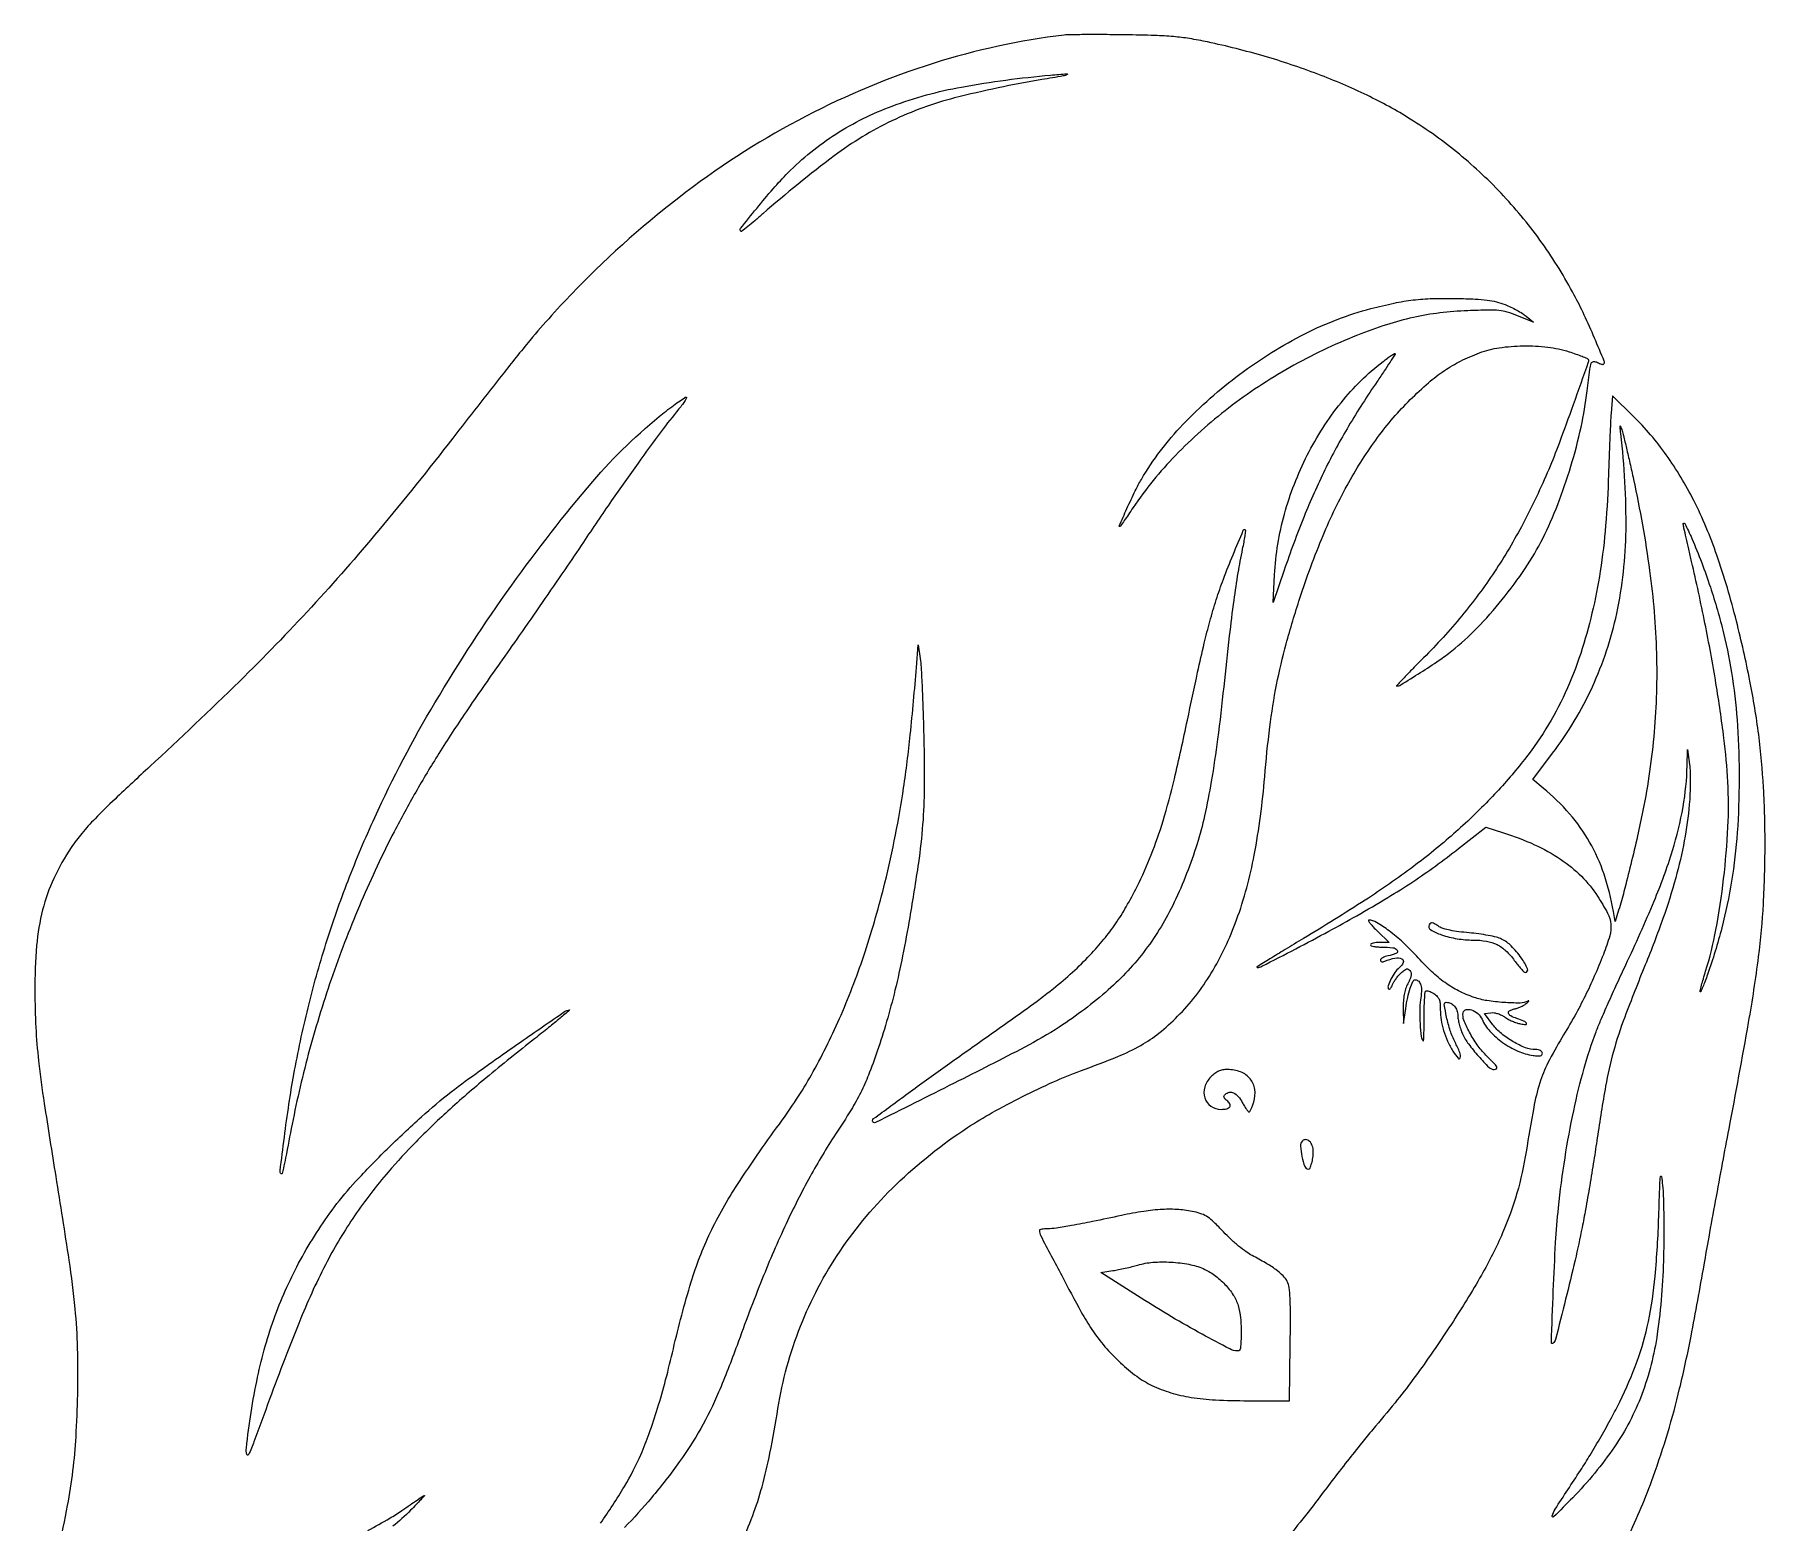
# Model space of a CAD drawing. Extents: x 497 to 1900, y 94 to 2128.
# Drawn here: x 783 to 1478, y 1530 to 2128 of the extents above; entities that cross this region are included whole.
import ezdxf

# ---------------------------------------------------------------- set-up
doc = ezdxf.new("R2010")
doc.units = 0

msp = doc.modelspace()

# ---------------------------------------------------------------- linework, layer by layer
for points in [[(1065.931139, 1521.118619, 0.0198), (1070.871532, 1532.838754, 0.022685), (1074.625065, 1544.398342, 0.018834), (1077.800633, 1557.903354, 0.008386), (1081.011208, 1575.903339, -0.054072), (1090.06006, 1608.884418, -0.054534), (1105.951873, 1639.057213, -0.052987), (1128.466963, 1665.809283, -0.046074), (1157.119541, 1688.660334, -0.018058), (1167.060053, 1694.687161, -0.0109), (1179.235721, 1701.136529, -0.010897), (1191.692149, 1707.054526, -0.017916), (1202.5, 1711.445493, 0.009015), (1217.463498, 1717.216676, 0.031412), (1226.789018, 1721.709189, 0.041798), (1234.019058, 1726.60566, 0.027233), (1241.514061, 1733.357551, 0.060693), (1254.979865, 1750.64296, 0.047962), (1265.185598, 1772.057699, 0.041196), (1272.306374, 1798.138053, 0.02584), (1276.486988, 1829.5, -0.010869), (1278.552054, 1849.55897, -0.01751), (1281.277497, 1866.51846, -0.01798), (1285.123527, 1882.921364, -0.012319), (1290.608954, 1901.242881, -0.019573), (1299.940829, 1926.440661, -0.028434), (1310.266091, 1947.778656, -0.031817), (1321.84828, 1965.803103, -0.038643), (1334.963487, 1981, -0.016557), (1342.226007, 1987.74453, -0.030173), (1348.642109, 1992.672856, -0.033085), (1355.177606, 1996.489168, -0.025376), (1362.758449, 1999.798817, -0.054251), (1370.670274, 2001.840148, -0.032998), (1380.308753, 2002.594798, -0.032655), (1390.149088, 2002.071553, -0.046563), (1398.699244, 2000.236016, -0.007061), (1401.489438, 1999.315554, -0.010379), (1403.911952, 1998.421563, -0.006053), (1405.907063, 1997.609859, -0.160685), (1406.335058, 1997.236633, -0.222543), (1406.44974, 1996.05868, -0.0005), (1400.366364, 1978.964488, -0.003549), (1394.683649, 1963.396405, -0.010982), (1390.542559, 1953, -0.020772), (1380.220609, 1931.219524, -0.025518), (1368.747143, 1911.865267, -0.026112), (1355.604563, 1894.152658, -0.023712), (1340.279579, 1877.300856, 0.001999), (1335.979863, 1872.966613, 0.003445), (1332.43989, 1869.319626, 0.000676), (1329.40164, 1866.137467, 0.659361), (1329.460562, 1866, 0.139872), (1331.149179, 1866.481806, 0.002627), (1339.004275, 1871.418983, 0.007028), (1346.501732, 1876.335856, 0.019409), (1351.59114, 1880.072523, 0.032232), (1361.69732, 1889.23699, 0.022455), (1371.910239, 1900.767286, 0.022372), (1381.104267, 1913.239177, 0.030767), (1388.131323, 1925.26015, 0.024848), (1394.156177, 1938.83184, 0.01884), (1399.441735, 1954.241311, 0.01887), (1403.541949, 1969.969166, 0.025289), (1405.987209, 1984.5, -0.002346), (1407.04154, 1993.182324, -0.054232), (1407.618801, 1995.605223, -0.300651), (1408.539769, 1996.297299, -0.138814), (1410.07081, 1995.962104, 0.02269), (1410.906448, 1995.562535, 0.032789), (1411.679452, 1995.293353, 0.034329), (1412.306666, 1995.165615, 0.233531), (1412.597424, 1995.26409, 0.303093), (1412.834552, 1996.45333, 0.002464), (1408.954177, 2005.716418, 0.008918), (1404.818329, 2014.991149, 0.012989), (1400.817663, 2023, 0.032467), (1387.906362, 2043.863649, 0.032748), (1372.436812, 2062.81671, 0.032861), (1354.680294, 2079.52793, 0.03321), (1334.947295, 2093.704613, 0.027179), (1317.613358, 2103.224748, 0.021215), (1297.869409, 2111.700087, 0.020122), (1276.313691, 2118.910795, 0.018237), (1253.532832, 2124.633276, 0.012139), (1246.254589, 2125.998026, 0.018664), (1239.894632, 2126.789172, 0.014044), (1232.31929, 2127.2317, 0.003968), (1220.5, 2127.49565, 0.002054), (1212.201555, 2127.580999, 0.002714), (1204.640625, 2127.586667, 0.001952), (1198.305252, 2127.532294, 0.026521), (1196, 2127.381046, 0.047056), (1143.395088, 2116.026261, 0.043371), (1092.308214, 2094.828285, 0.041959), (1044.085027, 2064.333912, 0.038246), (1000, 2025.339877, 0.008344), (990.062208, 2014.746112, 0.011218), (981.443497, 2004.8064, 0.006716), (970.50401, 1991.236105, 0.001191), (950.42033, 1965.5, -0.00832), (920.709432, 1928.526237, -0.012899), (893.736317, 1897.732027, -0.012603), (864.752894, 1867.862866, -0.007475), (828.793904, 1833.665502, 0.002503), (814.812284, 1820.631124, 0.011062), (806.789997, 1812.734885, 0.018531), (801.460545, 1806.828976, 0.026891), (797.249287, 1801.21172, 0.038037), (790.209475, 1788.729007, 0.047291), (785.730378, 1776.184651, 0.041607), (783.328825, 1761.786261, 0.021384), (782.609019, 1743.5, 0.011931), (783.006612, 1728.928713, 0.015266), (784.10169, 1715.549747, 0.009879), (786.37667, 1698.409372, 0.002159), (791.003014, 1669, -0.002733), (796.24374, 1635.433966, -0.012632), (798.677425, 1615.932591, -0.018555), (799.658017, 1600.081801, -0.011631), (799.684368, 1581.5, -0.008799), (799.015401, 1564.547491, -0.016388), (797.782282, 1550.854544, -0.015844), (795.623192, 1536.970414, -0.007644), (792.025302, 1519.334314, -0.005373)], [(1422.255861, 1523.893889, 0.024393), (1432.504723, 1548.494339, 0.013425), (1438.343657, 1566.165904, 0.01411), (1443.121184, 1583.836348, 0.01123), (1447.682885, 1604.889412, 0.004618), (1452.960006, 1633.614986, -0.001527), (1454.92345, 1644.68754, -0.000694), (1457.556037, 1659.159293, -0.000687), (1460.373757, 1674.409291, -0.000944), (1462.952421, 1688.114986, 0.003094), (1470.806967, 1730.873026, 0.012276), (1474.822127, 1757.272844, 0.017779), (1476.762738, 1778.579872, 0.013552), (1477.422674, 1802, 0.013974), (1476.798218, 1825.227841, 0.018025), (1474.861723, 1846.479656, 0.017539), (1471.345521, 1867.995574, 0.01215), (1465.931985, 1892.050177, 0.02157), (1458.058532, 1918.550975, 0.033626), (1448.805548, 1940.487855, 0.038134), (1437.758994, 1958.807431, 0.043635), (1424.492033, 1974.366102), (1416.132667, 1982.594777), (1415.603051, 1975.547389, 0.006495), (1415.36556, 1971.723078, 0.001595), (1415.076855, 1965.429545, 0.001633), (1414.792643, 1958.216761, 0.001632), (1414.555463, 1951, -0.013163), (1413.40851, 1930.508513, -0.017985), (1411.228352, 1912.150373, -0.019442), (1407.920071, 1895.226642, -0.021073), (1403.376893, 1879.066806, -0.028688), (1397.192567, 1863.289314, -0.03133), (1389.397015, 1848.798824, -0.03003), (1379.542138, 1834.884598, -0.022703), (1367.170785, 1820.827192, -0.020401), (1352.291444, 1806.602384, -0.019896), (1336.180988, 1793.512317, -0.016951), (1316.87746, 1780.059654, -0.008939), (1292.07458, 1764.617518, 0.001747), (1284.682259, 1760.161349, 0.003057), (1278.596559, 1756.412646, 0.000733), (1273.421134, 1753.170293, 0.752523), (1273.470208, 1753, 0.119272), (1275.344341, 1753.453517, 0.000974), (1288.93189, 1760.47206, 0.003977), (1302.292938, 1767.542073, 0.006486), (1313.5, 1773.775913, 0.005696), (1325.921024, 1781.086791, 0.010091), (1335.967265, 1787.435208, 0.011148), (1345.029125, 1793.715389, 0.009299), (1354.375606, 1800.775429), (1365.251212, 1809.312758), (1372.375606, 1807.06674, -0.029734), (1384.880555, 1802.290541, -0.042225), (1395.27107, 1796.496301, -0.046926), (1403.665112, 1789.61234, -0.054041), (1410.191892, 1781.576769, -0.022685), (1414.145497, 1774.810712, -0.096419), (1415.484634, 1770.342919, -0.096032), (1415.052949, 1765.689887, -0.022406), (1412.509507, 1758.234903, -0.009621), (1408.8581, 1749.423019, -0.01241), (1405.15136, 1741.485575, -0.012055), (1400.966868, 1733.560951, -0.00829), (1395.861296, 1724.777043, 0.01817), (1390.248463, 1714.665767, 0.041527), (1386.955904, 1706.596428, 0.030668), (1384.508784, 1696.728718, 0.006269), (1381.479503, 1679, -0.031446), (1377.765048, 1662.355678, -0.031726), (1372.000656, 1646.359249, -0.027629), (1363.510877, 1629.417649, -0.015527), (1351.460822, 1609.800445, -0.00496), (1343.056374, 1597.297181, -0.009528), (1336.030465, 1587.47204, -0.00991), (1328.82175, 1578.177199, -0.005888), (1319.886431, 1567.378598, 0.006389), (1315.462748, 1562.021538, 0.002678), (1309.638354, 1554.701838, 0.002649), (1303.491024, 1546.805055, 0.003439), (1297.945855, 1539.5, -0.020433), (1281.083308, 1518.786623, -0.043563)], [(1009.765974, 1529.792141, 0.018483), (1019.360452, 1544.532009, 0.032152), (1026.042323, 1557.5, 0.017845), (1029.331452, 1565.836079, 0.01072), (1032.664843, 1575.939323, 0.00974), (1035.930138, 1587.390894, 0.00778), (1039.015364, 1599.850844, -0.016918), (1046.189033, 1626.708957, -0.037396), (1053.848431, 1646.480593, -0.034534), (1064.754828, 1665.824476, -0.012529), (1082.749477, 1691.709271, 0.031814), (1095.195652, 1711.172608, 0.024276), (1106.351791, 1733.872933, 0.022612), (1116.015188, 1759.312166, 0.019039), (1123.973142, 1787.014379, 0.011575), (1128.228615, 1806.178206, 0.012435), (1131.480669, 1825.06729, 0.010642), (1134.153018, 1846.448255, 0.005371), (1136.65747, 1873.5), (1137.393275, 1882.5), (1138.176218, 1877, -0.02197), (1138.515187, 1873.533379, -0.002268), (1138.917427, 1865.33125, -0.00282), (1139.297361, 1855.550046, -0.002251), (1139.600028, 1845, -0.007769), (1139.77084, 1825.235354, -0.017931), (1139.136064, 1810.396585, -0.016631), (1137.4052, 1794.988979, -0.005843), (1133.928456, 1773, -0.0074), (1131.081808, 1757.644301, -0.009992), (1128.025861, 1743.85426, -0.010864), (1124.669384, 1731.226354, -0.012633), (1120.917102, 1719.381465, -0.010021), (1117.390647, 1709.782995, -0.023278), (1114.274148, 1702.779413, -0.02158), (1110.378302, 1695.787958, -0.007533), (1104.194707, 1686.068028, 0.019844), (1093.902126, 1668.974248, 0.016368), (1084.273245, 1649.998009, 0.014193), (1074.706956, 1627.894036, 0.008588), (1064.582367, 1601.229559, -0.014304), (1057.185033, 1582.399155, -0.02712), (1049.994583, 1567.781591, -0.028548), (1041.526923, 1554.525897, -0.017897), (1030.222357, 1540, -0.020962), (1019.335399, 1528.053671, -0.010329)], [(916.359375, 1526.854992, 0.004545), (925.128131, 1531.806786, 0.021485), (930, 1534.902881, -0.001797), (933.291948, 1537.181634, -0.002817), (936.140805, 1539.11503, -0.000756), (938.634927, 1540.781774, -0.102942), (938.968697, 1540.91603, -0.716087), (939.024466, 1540.815192, -0.002091), (937.558914, 1539.216179, -0.00547), (935.751275, 1537.302836, -0.003054), (933.511269, 1535.011387, -0.02772), (926.374525, 1528.557228, -0.020945)]]:
    msp.add_lwpolyline(points, format="xyb")
for points in [[(1187, 2109.531524, 0.021232), (1151.963752, 2102.147844, 0.049562), (1126.807852, 2092.987855, 0.048608), (1103.657085, 2078.940458, 0.019744), (1075, 2055.671015, -0.004599), (1071.712043, 2052.831752, -0.007612), (1068.879145, 2050.503752, -0.00232), (1066.420623, 2048.563916, -0.374069), (1066.099216, 2048.580816, -0.3848), (1066.024231, 2049.686983, -0.002612), (1072.478648, 2057.797009, -0.009563), (1079.096946, 2065.709621, -0.015955), (1085, 2072.076788, -0.05574), (1104.282128, 2087.66737, -0.053167), (1126.831274, 2098.905005, -0.044345), (1154.746183, 2106.554726, -0.023193), (1190.5, 2111.318607, -0.003128), (1197.104293, 2111.846932, -0.818248), (1197.193253, 2111.528997, -0.075334), (1195.566881, 2110.986956, -0.001519)], [(1373, 2019.173831, -0.017229), (1375.325583, 2018.167145, -0.013679), (1377.765625, 2016.926663, -0.013899), (1379.966236, 2015.650592, -0.033351), (1381.5, 2014.555716), (1384.5, 2012.096623), (1378.047084, 2014.670022, 0.021324), (1373.863315, 2016.135058, 0.047902), (1370.56892, 2016.797567, 0.030549), (1366.409021, 2016.970905, 0.00458), (1358.047084, 2016.731745, 0.020902), (1346.772938, 2015.832982, 0.024349), (1336.180517, 2014.014302, 0.023323), (1325.440203, 2011.095366, 0.016616), (1313.706607, 2006.875574, 0.033779), (1286.607352, 1993.91879, 0.035462), (1261.959453, 1977.614086, 0.036738), (1240.684951, 1958.622684, 0.043158), (1223.647105, 1937.653653, -0.001081), (1221.757117, 1934.88054, -0.001629), (1220.097094, 1932.472985, -0.000628), (1218.661289, 1930.410599, -0.038293), (1218.376664, 1930.062892, -0.838073), (1218.053359, 1930.277857, -0.003686), (1221.171667, 1937.290533, -0.006177), (1224.523253, 1944.44431, -0.020778), (1226.965154, 1949, -0.057253), (1243.602458, 1970.977678, -0.042245), (1266.482153, 1991.20736, -0.041958), (1292.651418, 2007.457763, -0.053775), (1319.126645, 2017.555895, -0.011986), (1328.498501, 2019.779625, -0.022765), (1336.146725, 2021.041182, -0.022776), (1343.875693, 2021.601809, -0.012009), (1353.5, 2021.629232, -0.005682), (1361.055567, 2021.383363, -0.020344), (1365.868484, 2020.975333, -0.030276), (1369.522485, 2020.288527, -0.031946)], [(1321.676836, 1988.359137, 0.016064), (1310.181443, 1970.363186, 0.019639), (1300.660505, 1952.812199, 0.01899), (1292.300593, 1934.081783, 0.013465), (1284.302762, 1912.5), (1279.87949, 1899.5), (1280.452844, 1910.673412, -0.054752), (1284.400723, 1935.033969, -0.050122), (1293.599277, 1958.734676, -0.050863), (1307.155498, 1979.790747, -0.060639), (1324, 1996.322021, -0.006757), (1325.747384, 1997.626753, -0.011012), (1327.268462, 1998.680459, -0.00484), (1328.56507, 1999.51912, -0.337661), (1328.80753, 1999.498014, -0.364544), (1328.84088, 1999.249754, -0.000956), (1326.839744, 1996.110576, -0.004854), (1324.50677, 1992.542986, -0.002931)], [(1041.243584, 1977.25, 0.012503), (1034.102113, 1968.194704, 0.005101), (1024.83166, 1955.548587, 0.004613), (1014.242622, 1940.499094, 0.003483), (1002.880207, 1923.781711, -0.002236), (995.406666, 1912.726747, -0.001291), (986.320854, 1899.489092, -0.00129), (977.13357, 1886.250597, -0.002164), (969.337727, 1875.181157, 0.005401), (955.758294, 1855.631897, 0.009096), (944.844819, 1838.905775, 0.010262), (935.542703, 1823.366472, 0.010345), (926.912043, 1807.5, 0.018244), (913.692873, 1779.494748, 0.017235), (902.277616, 1750.069528, 0.017266), (892.935638, 1719.983887, 0.018488), (885.928574, 1690, -0.00032), (883.284739, 1676.489335, -0.006223), (882.412329, 1672.321276, -0.014474), (881.887967, 1670.248013, -0.572405), (881.515495, 1670.151172, -0.231146), (881.108332, 1671.335685, -0.001052), (882.800942, 1684.770092, -0.005349), (884.658706, 1698.133682, -0.007539), (886.621271, 1710, -0.015237), (892.304211, 1736.734182, -0.016254), (899.501533, 1762.49621, -0.016194), (908.384462, 1787.823403, -0.014887), (919.120879, 1813.254258, -0.026917), (943.230467, 1859.218934, -0.020938), (974.112069, 1906.481438, -0.021349), (1006.626375, 1948.08903, -0.048453), (1035.315512, 1975.793906, -0.005968), (1038.384801, 1978.171969, -0.008828), (1041.137077, 1980.17696, -0.004759), (1043.491915, 1981.796353, -0.149319), (1044.15863, 1982, -0.549647), (1044.331985, 1981.726936, -0.027741), (1043.726223, 1980.604687, -0.023537), (1042.684178, 1979.073312, -0.012057)], [(1424.584391, 1949, -0.01939), (1431.064537, 1912.341831, -0.026953), (1433.804809, 1879.119847, -0.02876), (1432.886631, 1847.576213, -0.027848), (1428.363184, 1816, -0.00608), (1426.195917, 1805.838321, -0.004135), (1423.4939, 1794.327371, -0.004089), (1420.773643, 1783.539443, -0.011276), (1418.624105, 1776), (1417.230676, 1771.5), (1416.532028, 1775.5, 0.037639), (1412.751622, 1790.419686, 0.0486), (1406.985637, 1803.313032, 0.049438), (1398.931224, 1814.680313, 0.041052), (1388.321045, 1825.040849), (1384.142089, 1828.5), (1392.074946, 1838.981701, 0.054278), (1408.085032, 1865.726416, 0.055179), (1417.857049, 1895.144043, 0.049815), (1421.579507, 1928.565961, 0.032512), (1419.497778, 1967.346212, -0.001143), (1419.182795, 1970.041326, -0.132435), (1419.235009, 1970.388499, -0.682801), (1419.363617, 1970.383352, -0.002706), (1420.002842, 1968.5, -0.020935), (1420.563608, 1966.549388, -0.001826), (1421.761235, 1961.534375, -0.002396), (1423.139765, 1955.538149, -0.00186)], [(1267.486726, 1920.936897, 0.010985), (1265.703824, 1911.428971, 0.007308), (1264.059857, 1900.460918, 0.005217), (1262.281316, 1886.159856, 0.001844), (1260.023382, 1865.642009, -0.00546), (1257.564881, 1844.695764, -0.010058), (1255.037077, 1827.726012, -0.012279), (1252.333816, 1813.860257, -0.021645), (1249.330127, 1802.586567, -0.0348), (1240.148357, 1779.139454, -0.05062), (1228.662716, 1760.149656, -0.051111), (1213.687655, 1743.986186, -0.036391), (1194, 1729.061056, -0.024082), (1180.165674, 1720.996884, -0.003696), (1151.79969, 1706.508911, -0.000641), (1120.195464, 1690.711144, -0.55708), (1119, 1691.451132, -0.238587), (1119.411528, 1692.264465, -0.000355), (1133.297705, 1702.458392, -0.002894), (1148.120671, 1713.192489, -0.002409), (1164, 1724.436764, 0.003132), (1181.064927, 1736.55768, 0.011534), (1191.624461, 1744.533989, 0.017338), (1199.330452, 1751.086382, 0.018802), (1206.35066, 1757.988838, 0.017173), (1211.897831, 1764.289168, 0.021415), (1216.583856, 1770.521024, 0.020482), (1220.878707, 1777.356753, 0.013688), (1225.249798, 1785.5, 0.022533), (1230.932218, 1798.217645, 0.020308), (1235.667161, 1811.839567, 0.015568), (1240.222539, 1828.773426, 0.006204), (1245.452601, 1852.244499, -0.001372), (1249.569901, 1871.601014, -0.005751), (1252.211523, 1883.205117, -0.008965), (1254.470367, 1891.932597, -0.008877), (1257.04762, 1900.602455, -0.013316), (1259.935126, 1908.941794, -0.0079), (1263.796354, 1918.729292, -0.001939), (1267.892589, 1928.542334, -0.532385), (1268.644099, 1928.689235, -0.233713), (1268.761461, 1928.342315, -0.003807), (1268.465453, 1926.250653, -0.009025), (1268.052009, 1923.786706, -0.005759)], [(1455.447384, 1905.738606, -0.019978), (1460.754608, 1887.218367, -0.022636), (1464.314572, 1869.086186, -0.021612), (1466.333761, 1849.997058, -0.015543), (1467, 1828.570195, -0.01763), (1466.246668, 1807.211493, -0.022408), (1463.977067, 1787.618131, -0.023231), (1460.055492, 1768.906018, -0.021707), (1454.34251, 1750.202216, -0.005221), (1453.328692, 1747.42737, -0.009052), (1452.421068, 1745.147279, -0.003624), (1451.622012, 1743.279185, -0.528504), (1451.424794, 1743.241873, -0.262661), (1451.340355, 1743.544992, -0.002579), (1451.914102, 1745.818542, -0.007588), (1452.63915, 1748.463743, -0.004742), (1453.564378, 1751.539657, 0.029346), (1457.681567, 1768.148117, 0.01685), (1460.7782, 1788.550646, 0.016766), (1462.52227, 1809.41385, 0.025911), (1462.487207, 1827.5, 0.018086), (1460.901304, 1845.089639, 0.009264), (1457.708528, 1867.013518, 0.008642), (1453.291073, 1891.230938, 0.007919), (1447.919816, 1916, -0.000896), (1446.768816, 1920.969638, -0.001138), (1445.724743, 1925.5625, -0.00089), (1444.864765, 1929.417789, -0.009385), (1444.545811, 1931, -0.858739), (1445.172885, 1931.21609, -0.019041), (1448.012782, 1925.268627, -0.010853), (1451.96758, 1915.528655, -0.01124)], [(1446.987571, 1818.427077, -0.023781), (1444.983937, 1803.892447, -0.020833), (1441.544512, 1788.947663, -0.018379), (1436.422143, 1772.655338, -0.011547), (1429.304927, 1754, 0.00658), (1421.077186, 1733.060812, 0.022639), (1416.542207, 1719.189141, 0.023722), (1413.38777, 1705.295969, 0.007768), (1410.036165, 1684.566035, -0.003235), (1408.646925, 1675.449682, -0.002373), (1406.992665, 1665.355774, -0.002398), (1405.335443, 1655.815086, -0.005324), (1403.960634, 1648.566035, -0.007465), (1401.124934, 1635.455227, -0.004277), (1397.332908, 1619.720683, -0.000941), (1393.277874, 1603.633708, -0.146076), (1392.326596, 1602.042797, -0.665397), (1391.609345, 1602.37388, -0.000866), (1392.391048, 1623.131407, -0.004559), (1393.334375, 1642.569626, -0.011934), (1394.471873, 1656.5, -0.012169), (1397.085552, 1676.542015, -0.01411), (1400.571919, 1695.461165, -0.015223), (1404.776178, 1712.574978, -0.023077), (1409.560187, 1727.133733, -0.010481), (1411.3881, 1731.649904, -0.002963), (1414.423179, 1738.604811, -0.002985), (1417.946527, 1746.42352, -0.00315), (1421.501226, 1754.060247, 0.011517), (1432.862333, 1779.575336, 0.024267), (1440.240659, 1799.955514, 0.030503), (1444.489265, 1817.480435, 0.039037), (1446.127096, 1834), (1446.262235, 1840.5), (1447.076543, 1834.5, -0.025477), (1447.328595, 1831.504714, -0.009637), (1447.38631, 1827.303579, -0.009516), (1447.273768, 1822.723398, -0.01146)], [(1321.80821, 1767.52318), (1326.5, 1763.04636), (1322.75, 1763.02318, 0.023063), (1321.312848, 1762.947949, 0.036804), (1320.101562, 1762.737538, 0.042252), (1319.232678, 1762.439904, 0.297412), (1319, 1762.083333, 0.319477), (1319.254049, 1761.726313, 0.032812), (1320.310318, 1761.435937, 0.031329), (1321.750871, 1761.232871, 0.019353), (1323.460655, 1761.166667, -0.028332), (1327.906236, 1760.914562, -0.20992), (1329.696781, 1759.87235, -0.486187), (1329.355426, 1758.66359, -0.048311), (1326.020809, 1757.654162, 0.033967), (1324.864198, 1757.339902, 0.04714), (1323.887363, 1756.894951, 0.056525), (1323.208279, 1756.395061, 0.208783), (1323, 1755.918011, 0.160521), (1323.132927, 1755.514631, 0.179745), (1323.474034, 1755.291904, 0.110982), (1324.026593, 1755.290966, 0.044667), (1324.75, 1755.521607, -0.050319), (1328.787972, 1756.759022, -0.157987), (1331.570255, 1756.433192, -0.405345), (1332.146086, 1754.951308, -0.126847), (1330.550965, 1752.861429, 0.072961), (1328.783165, 1750.99631, 0.03858), (1327.152191, 1748.249531, 0.034357), (1326.046597, 1745.560053, 0.283967), (1326.33742, 1744.329247, 0.330438), (1326.640402, 1744.28435, 0.092934), (1327.03665, 1744.602496, 0.055984), (1327.468933, 1745.238306, 0.029241), (1327.865923, 1746.111312, -0.043323), (1328.393429, 1747.189767, -0.021127), (1329.238452, 1748.469045, -0.020779), (1330.235891, 1749.734384, -0.028187), (1331.24381, 1750.783311, -0.018894), (1332.596837, 1751.94908, -0.105837), (1333.447537, 1752.373228, -0.192794), (1334.134357, 1752.283933, -0.092228), (1334.829727, 1751.705166, -0.117716), (1335.257862, 1750.837478, -0.096465), (1335.290703, 1749.801238, -0.059779), (1334.896423, 1748.430446, -0.018), (1333.979818, 1746.460413, 0.036949), (1333.089284, 1744.340027, 0.034675), (1332.498001, 1742.066439, 0.03109), (1332.182297, 1739.511594, 0.020247), (1332.121942, 1736.538558), (1332.243884, 1730.5), (1333.111156, 1736.5, -0.017463), (1333.912921, 1740.944562, -0.028159), (1334.937445, 1744.650794, -0.027512), (1336.032342, 1747.384039, -0.291558), (1336.998876, 1748, -0.2077), (1338.322979, 1747.42517, -0.125009), (1339.161993, 1745.899957, -0.073327), (1339.434565, 1743.38122, -0.029474), (1339.096539, 1739.92616, 0.036387), (1338.741789, 1735.698392, 0.01816), (1338.877957, 1730.327184, 0.012108), (1339.319381, 1725.199621, 0.170449), (1340.107023, 1723.559643, 0.646577), (1340.29461, 1723.630794, 0.003625), (1340.427254, 1726.12711, 0.007979), (1340.519292, 1729.206503, 0.004447), (1340.538159, 1732.958965, -0.006296), (1340.571578, 1736.78904, -0.009487), (1340.706035, 1740.124347, -0.004867), (1340.899205, 1742.919481, -0.177969), (1341.163236, 1743.493694, -0.231071), (1341.587665, 1743.640681, -0.046482), (1342.391509, 1743.466255, -0.040388), (1343.374104, 1743.065445, -0.028008), (1344.413236, 1742.464893, -0.051938), (1345.763301, 1741.364586, -0.100841), (1346.525087, 1740.207386, -0.075612), (1346.896326, 1738.623651, -0.019831), (1347, 1736.010717, 0.041541), (1347.338381, 1731.94485, 0.032643), (1348.3526, 1727.639028, 0.031654), (1349.964434, 1723.355241, 0.032614), (1352.09054, 1719.353503, 0.035589), (1354.149661, 1716.497827, 0.620263), (1355.007234, 1716.703554, 0.154708), (1354.832743, 1718.826654, 0.020296), (1352.923682, 1722.99398, -0.03834), (1351.022915, 1727.572267, -0.025445), (1349.527085, 1733.062565, -0.018005), (1348.620562, 1738.069672, -0.456776), (1349.426451, 1739, -0.11474), (1351.169916, 1738.594573, -0.099861), (1352.658326, 1737.448866, -0.093005), (1353.663147, 1735.734837, -0.084684), (1354.021962, 1733.714816, 0.04304), (1354.164521, 1732.183983, 0.019089), (1354.601781, 1730.201227, 0.018729), (1355.227777, 1728.12384, 0.024002), (1355.964973, 1726.268085, 0.05358), (1358.323739, 1722.271565, 0.021496), (1362.336313, 1717.342222, 0.01508), (1366.570947, 1712.854351, 0.198618), (1368.636842, 1712, 0.18139), (1369.53839, 1712.338192, 0.356294), (1369.658851, 1713.046321, 0.061806), (1368.557302, 1714.527365, 0.005611), (1365.331299, 1717.826596, -0.041569), (1361.85199, 1721.938072, -0.031303), (1358.722022, 1726.967992, -0.029853), (1356.48583, 1731.788333, -0.137837), (1356.179613, 1734.818249, -0.296452), (1357.328887, 1736.052846, -0.145822), (1359.564861, 1735.952552, -0.097821), (1362.098499, 1734.469922, -0.108449), (1363.768021, 1732.18143, 0.083546), (1366.937418, 1727.353608, 0.051744), (1372.051143, 1722.870574, 0.050647), (1378.143332, 1719.421384, 0.067501), (1384.25, 1717.670907, 0.017287), (1386.105337, 1717.466375, 0.07734), (1387.192494, 1717.552599, 0.166636), (1387.773776, 1717.920081, 0.170835), (1388, 1718.562871, 0.160729), (1387.801763, 1719.163619, 0.116046), (1387.25932, 1719.622626, 0.07972), (1386.373434, 1719.908465, 0.038271), (1385.179315, 1720, -0.093965), (1381.214669, 1720.751716, -0.038856), (1376.284261, 1723.148187, -0.038445), (1371.551964, 1726.43429, -0.060143), (1368.116165, 1730), (1364.718592, 1734.5), (1367.361364, 1734.816622, -0.068187), (1368.606557, 1734.795545, -0.038358), (1370.0815, 1734.450558, -0.036681), (1371.583317, 1733.851102, -0.041441), (1372.91791, 1733.058453, 0.032111), (1374.275866, 1732.217311, 0.020274), (1375.955172, 1731.406463, 0.020344), (1377.677906, 1730.741037, 0.034912), (1379.165842, 1730.348191, 0.035207), (1381.348828, 1730.089506, 0.612798), (1381.624347, 1730.572041, 0.151087), (1380.597886, 1731.419469, 0.017649), (1377.776623, 1732.465152, -0.039531), (1375.304859, 1733.506332, -0.208544), (1374.398696, 1734.622541, -0.349147), (1374.819625, 1735.615042, -0.074138), (1376.710938, 1736.305094, 0.034685), (1377.924787, 1736.642585, 0.022829), (1379.268213, 1737.188814, 0.022987), (1380.532793, 1737.843627, 0.040506), (1381.5, 1738.512064, 0.009701), (1382.202929, 1739.110284, 0.056819), (1382.526933, 1739.470312, 0.645669), (1382.473893, 1739.561381, 0.092727), (1382.187431, 1739.47647, -0.117578), (1379.018452, 1738.704307, -0.018285), (1372.524762, 1738.909844, -0.021503), (1365.733193, 1739.66825, -0.045063), (1360.580725, 1740.952511, -0.033106), (1354.364228, 1743.584677, -0.039313), (1348.915521, 1746.890198, -0.034478), (1343.518935, 1751.369824, -0.017978), (1337.410627, 1757.630283, 0.022298), (1332.0804, 1762.999713, 0.024968), (1326.482777, 1767.662597, 0.024033), (1321.417126, 1771.102718, 0.135988), (1318.30821, 1771.990616, 0.582256), (1318.145692, 1771.709471, 0.033551), (1318.844721, 1770.682178, 0.024239), (1320.090504, 1769.241664, 0.011835)], [(1342.570027, 1770.113307, 0.419699), (1343.048542, 1768.16778, 0.050571), (1347.495403, 1766.107722, 0.042637), (1353.736118, 1764.530489, 0.040604), (1360.257802, 1764, -0.042943), (1365.555631, 1763.544149, -0.072424), (1369.785944, 1762.159789, -0.074299), (1373.37287, 1759.657171, -0.047611), (1376.720529, 1755.825924, 0.011546), (1378.11471, 1753.976966, 0.016767), (1379.43535, 1752.417615, 0.012365), (1380.584513, 1751.210869, 0.198837), (1381.093805, 1751, 0.541123), (1382.018195, 1752.414646, 0.05094), (1379.548046, 1756.779274, 0.040043), (1375.51082, 1761.603304, 0.087938), (1371.603567, 1764.38383, 0.049833), (1369.595108, 1765.102174, 0.01342), (1366.285816, 1765.831987, 0.013389), (1362.445423, 1766.465332, 0.013124), (1358.550958, 1766.897121, -0.011262), (1354.428065, 1767.338702, -0.018211), (1350.948755, 1767.920337, -0.020533), (1348.21756, 1768.597731, -0.074101), (1346.593874, 1769.346535, 0.009451), (1344.677509, 1770.551041, 0.088716), (1343.771905, 1770.897371, 0.212135), (1343.151388, 1770.75223, 0.092607)], [(983.30477, 1724.357336, 0.006413), (963.856048, 1708.654787, 0.011631), (948.423052, 1695.246514, 0.013803), (935.679165, 1682.983376, 0.017047), (924.530164, 1670.844687, 0.026857), (911.016662, 1653.256705, 0.030061), (900.010554, 1634.950917, 0.023644), (889.413772, 1612.083724, 0.009202), (876.862918, 1579.557435, -0.001158), (870.610847, 1562.544863, -0.022302), (868.423702, 1557.358604, -0.71588), (867.704732, 1557.442014, -0.079707), (867.567463, 1560, -0.025507), (872.055608, 1588.449394, -0.035718), (879.136479, 1613.178255, -0.037818), (889.277813, 1635.533339, -0.034543), (902.944119, 1656.829351, -0.027458), (911.426553, 1667.013215, -0.010871), (924.126701, 1680.080732, -0.01098), (937.842244, 1693.011473, -0.019264), (949.814164, 1703.002968, -0.009208), (961.225179, 1711.472999, -0.003385), (977.634094, 1723.023496, -0.000647), (995.353736, 1735.284157, -0.137531), (997.30477, 1735.953839, -0.72244), (997.376585, 1735.772372, -0.001151), (993.524237, 1732.566408, -0.004045), (988.926162, 1728.820033, -0.002298)], [(1254.923077, 1709.076923, 0.120208), (1252.435127, 1704.983515, 0.152404), (1252.415828, 1700.581067, 0.169441), (1254.85051, 1697.268278, 0.151471), (1258.940983, 1696, 0.055341), (1261.222406, 1696.253288, 0.188875), (1262.437638, 1697.074879, 0.288321), (1262.485391, 1698.223791, 0.104094), (1261.350138, 1699.499214, -0.035557), (1260.505862, 1700.220678, -0.13075), (1260.152233, 1700.820689, -0.181689), (1260.202535, 1701.397986, -0.083069), (1260.64378, 1702.02646, -0.159138), (1262.227491, 1702.845496, -0.153317), (1264.016348, 1702.588642, -0.105849), (1265.845933, 1701.17516, -0.05268), (1267.5, 1698.740899, 0.013761), (1268.317834, 1697.309498, 0.020163), (1269.121021, 1696.101912, 0.016168), (1269.836683, 1695.178998, 0.222326), (1270.209858, 1695.002702, 0.267753), (1270.546612, 1695.195258, 0.020212), (1271.058677, 1696.160581, 0.023584), (1271.59789, 1697.435442, 0.015472), (1272.10263, 1698.948212, 0.105382), (1272.514164, 1704.011048, 0.139546), (1270.695851, 1708.238691, 0.132403), (1266.828455, 1711.023307, 0.090437), (1261.472737, 1712, 0.043619), (1259.602442, 1711.836527, 0.061427), (1258.003315, 1711.346993, 0.057836), (1256.502273, 1710.456762, 0.033648)], [(1291.666667, 1683.333333, 0.214411), (1290.885039, 1681.275331, 0.036842), (1291.453188, 1677.032168, 0.035926), (1292.604631, 1673.006348, 0.314933), (1294.043884, 1672, 0.300878), (1294.713247, 1672.442886, 0.033236), (1295.348523, 1674.265983, 0.03466), (1295.819621, 1676.595196, 0.03124), (1295.986345, 1679.05, 0.083571), (1295.60794, 1681.374141, 0.115882), (1294.49283, 1683.157173, 0.174838), (1293.040358, 1683.83211, 0.222102)], [(1436.65019, 1637, -0.029424), (1434.126769, 1605.89269, -0.055107), (1427.891644, 1581.461386, -0.060383), (1416.953921, 1560.482696, -0.04344), (1400.162892, 1540.05705, -0.004208), (1392.520412, 1532.382238, -0.770987), (1391.906248, 1532.745811, -0.074806), (1393.134943, 1535.44888, -0.000981), (1403.277638, 1551, 0.009203), (1407.166907, 1557.183026, 0.005548), (1411.560038, 1564.646875, 0.005555), (1415.76243, 1572.163642, 0.009682), (1419.05561, 1578.5, 0.028059), (1426.04828, 1594.863807, 0.035049), (1430.575814, 1610.748274, 0.029897), (1433.29451, 1629.006205, 0.013779), (1434.747565, 1653, -0.000762), (1435.187387, 1665.760955, -0.021175), (1435.44842, 1669.087086, -0.865713), (1435.772398, 1669.094553, -0.015523), (1436.263205, 1665.5, -0.018396), (1436.560521, 1661.126164, -0.004377), (1436.723522, 1653.828125, -0.004495), (1436.762023, 1645.435155, -0.004427)], [(1219, 1653.394585, -0.002341), (1207.361479, 1650.94702, -0.006088), (1198.954668, 1649.326548, -0.007558), (1192.843919, 1648.320757, -0.034334), (1189.25, 1648.034888, 0.016231), (1188.004147, 1647.981042, 0.026432), (1186.954688, 1647.845434, 0.024604), (1186.16689, 1647.660515, 0.334456), (1186, 1647.438929, 0.121208), (1186.538345, 1645.250806, 0.000966), (1194.963433, 1629.240476, 0.00325), (1202.843138, 1614.568101, 0.022545), (1207.06733, 1607.591266, 0.030479), (1212.327952, 1600.677637, 0.027653), (1218.554133, 1594.213827, 0.028804), (1225.077472, 1588.816299, 0.047543), (1231.21321, 1585.149778, 0.036976), (1238.789523, 1582.213856, 0.034366), (1246.90265, 1580.339256, 0.027387), (1256.719614, 1579.318493, 0.012242), (1269.707842, 1579.001984), (1286.5, 1579.003968), (1286.751597, 1601.548556, 0.002592), (1286.821877, 1613.309513, 0.011885), (1286.665065, 1620.132929, 0.018534), (1286.298338, 1624.498372, 0.08933), (1285.567026, 1626.870387, 0.080075), (1283.864746, 1629.170816, 0.03451), (1280.950586, 1631.650058, 0.0272), (1276.864177, 1634.336431, 0.013723), (1271.450183, 1637.292175, -0.03962), (1269.095392, 1638.740712, -0.014835), (1266.030758, 1641.120899, -0.014566), (1262.824623, 1643.928052, -0.016918), (1259.948851, 1646.784951, 0.009975), (1256.11566, 1650.7002, 0.043789), (1253.619785, 1652.75392, 0.062249), (1251.252904, 1653.976109, 0.03528), (1248.14963, 1654.87449, 0.035748), (1241.996914, 1655.740263, 0.029773), (1235.391323, 1655.79841, 0.025466), (1227.892297, 1655.033519, 0.014849)], [(1251.787675, 1632.026891, -0.055855), (1256.298216, 1629.427704, -0.044692), (1260.503507, 1625.711844, -0.0458), (1263.86057, 1621.441671, -0.071023), (1265.823983, 1617.193157, -0.050169), (1266.772491, 1612.283533, -0.025237), (1267.025938, 1605.970416, -0.016696), (1266.766745, 1600.046862, -0.391803), (1265.63587, 1599, -0.121213), (1262.46393, 1599.780427, -0.004343), (1251.33968, 1605.730888, -0.008373), (1239.070777, 1612.70055, -0.008118), (1226.91336, 1620.147578), (1210.627479, 1630.4908), (1215.563739, 1631.242322, 0.010992), (1217.814928, 1631.635867, 0.00626), (1220.518723, 1632.205297, 0.006249), (1223.22773, 1632.846993, 0.010278), (1225.5, 1633.465209, -0.053129), (1231.566697, 1634.569397, -0.032146), (1238.875392, 1634.639635, -0.032243), (1246.073584, 1633.778087, -0.056959)]]:
    msp.add_lwpolyline(points, format="xyb", close=True)

doc.saveas('drawing.dxf')
